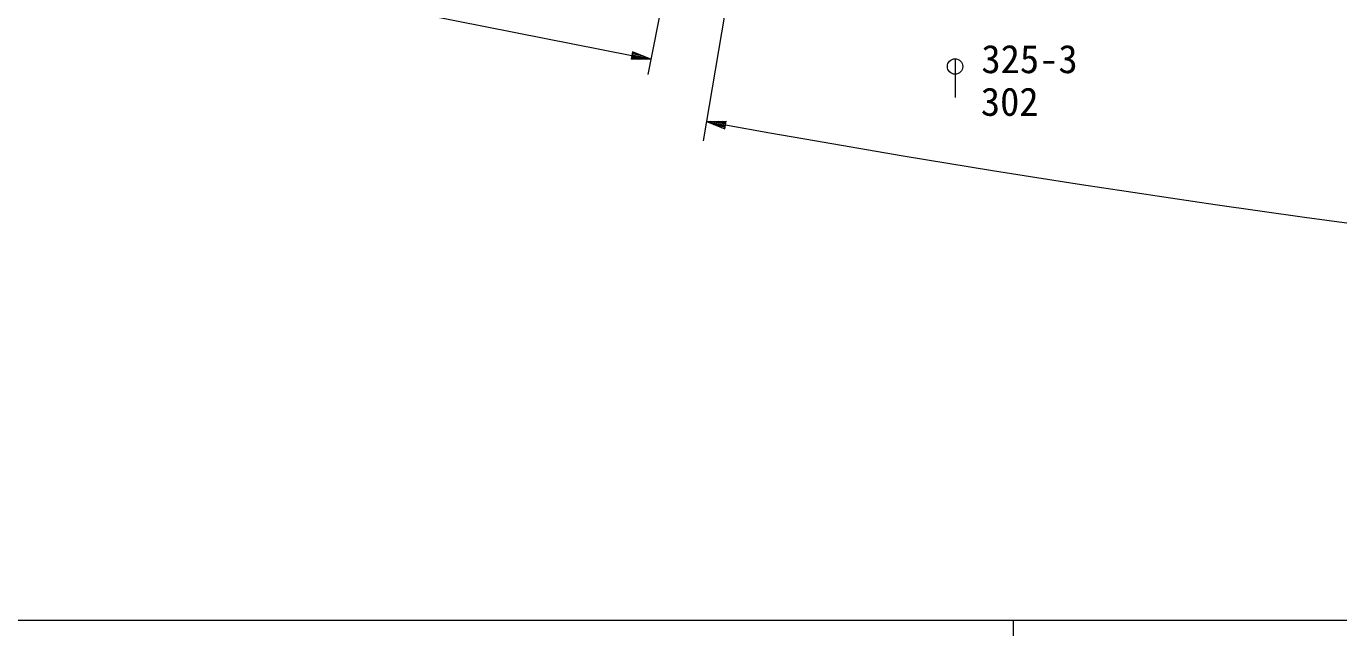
# Model space of a CAD drawing. Units: millimetres, scale not verified. Extents: x 40000 to 680000, y 20000 to 380000.
# Drawn here: x 104066 to 189096, y 204000 to 243454 of the extents above; entities that cross this region are included whole.
import ezdxf
from ezdxf.enums import TextEntityAlignment as Align

# ---------------------------------------------------------------- set-up
doc = ezdxf.new("R2010")
doc.units = ezdxf.units.MM
doc.header["$LTSCALE"] = 1000
for name, color, linetype, lineweight in [('M-STR-HTXT', 7, 'Continuous', 13), ('M-STR-STRC', 7, 'Continuous', 13), ('M-TTL-BAND', 7, 'Continuous', 13)]:
    doc.layers.add(name, color=color, linetype=linetype, lineweight=lineweight)
doc.styles.add('ＭＳ ゴシック', font='')
doc.styles.get('ＭＳ ゴシック').set_extended_font_data('MS Gothic')

msp = doc.modelspace()

# ---------------------------------------------------------------- linework, layer by layer
at = {"layer": 'M-STR-HTXT'}
for p, q in [((62943, 257493), (143297, 241561)), ((146079, 249166), (144329, 240337)), ((149518, 245420), (147921, 236040)), ((143346, 241807), (143249, 241316)), ((143287, 241512), (144268, 241318)), ((144523, 241318), (143297, 241561)), ((143307, 241610), (144288, 241416)), ((144052, 241514), (143317, 241660)), ((143326, 241709), (143817, 241611)), ((143581, 241709), (143336, 241758)), ((144523, 241318), (143346, 241807)), ((144523, 241318), (143249, 241316)), ((143503, 241317), (143258, 241365)), ((143268, 241414), (143758, 241317)), ((144013, 241317), (143278, 241463)), ((148133, 237284), (149408, 237308)), ((148133, 237284), (149319, 236816)), ((148133, 237284), (149363, 237062)), ((149372, 237111), (148388, 237289)), ((148643, 237294), (149381, 237161)), ((149390, 237210), (148898, 237299)), ((149153, 237303), (149399, 237259)), ((149319, 236816), (149408, 237308)), ((149354, 237013), (148370, 237191)), ((148607, 237097), (149345, 236964)), ((149336, 236915), (148844, 237003)), ((149082, 236910), (149328, 236865))]:
    msp.add_line(p, q, dxfattribs=at)
msp.add_arc((317164, 1172535), 950402, 259.83071, 271.10187, dxfattribs=at)
at = {"layer": 'M-STR-STRC'}
msp.add_line((164240, 241349), (164240, 238849), dxfattribs=at)
msp.add_circle((164240, 240849), 500, dxfattribs=at)
at = {"layer": 'M-TTL-BAND'}
for p, q in [((40000, 205000), (579000, 205000)), ((168000, 205000), (168000, 204000))]:
    msp.add_line(p, q, dxfattribs=at)

# ---------------------------------------------------------------- texts
at = {"layer": 'M-STR-STRC', "style": 'ＭＳ ゴシック'}
for s, p in [('325-3', (165945, 241335)), ('302', (165909, 238572))]:
    msp.add_text(s, height=1833, dxfattribs=at).set_placement(p, align=Align.MIDDLE_LEFT)

doc.saveas('drawing.dxf')
